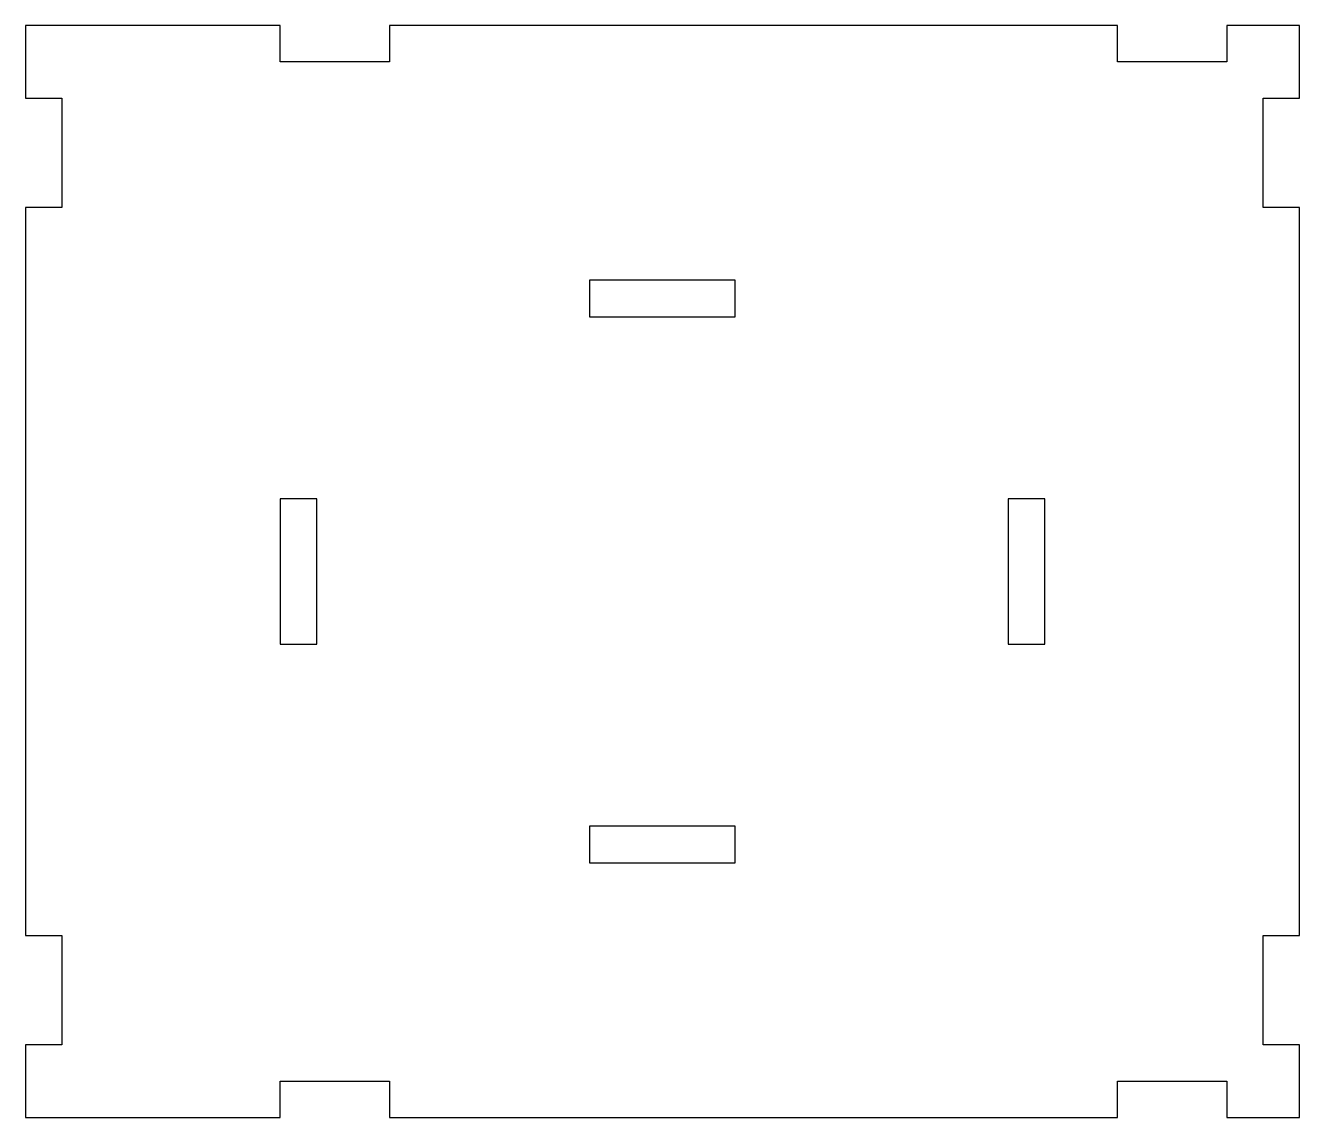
# Model space of a CAD drawing. Header units: millimetres. Extents: x 3221 to 3385, y 1390 to 1531.
import ezdxf

# ---------------------------------------------------------------- set-up
doc = ezdxf.new("R2010")
doc.units = ezdxf.units.MM

msp = doc.modelspace()

# ---------------------------------------------------------------- linework, layer by layer
for points in [[(3385.4, 1507.46), (3380.71, 1507.46), (3380.71, 1521.53), (3385.4, 1521.53), (3385.4, 1530.9), (3385.4, 1530.9), (3376.04, 1530.9), (3376.03, 1530.9), (3376.03, 1530.89), (3376.03, 1526.23), (3376.03, 1526.21), (3361.96, 1526.21), (3361.96, 1530.9), (3361.95, 1530.9), (3268.22, 1530.9), (3268.21, 1530.9), (3268.21, 1530.9), (3268.21, 1526.23), (3268.21, 1526.21), (3254.15, 1526.21), (3254.15, 1530.9), (3254.15, 1530.9), (3254.15, 1530.9), (3221.35, 1530.9), (3221.34, 1530.9), (3221.34, 1521.54), (3221.34, 1521.53), (3226.02, 1521.53), (3226.03, 1521.53), (3226.03, 1507.46), (3221.34, 1507.46), (3221.34, 1507.46), (3221.34, 1413.72), (3221.36, 1413.71), (3226.03, 1413.71), (3226.03, 1399.65), (3221.36, 1399.65), (3221.34, 1399.65), (3221.34, 1399.65), (3221.34, 1390.28), (3254.15, 1390.28), (3254.15, 1394.96), (3254.15, 1394.96), (3268.21, 1394.96), (3268.21, 1390.28), (3361.96, 1390.28), (3361.96, 1394.96), (3361.96, 1394.96), (3376.03, 1394.96), (3376.03, 1390.28), (3376.03, 1390.28), (3385.4, 1390.28), (3385.4, 1399.65), (3380.71, 1399.65), (3380.71, 1413.71), (3385.4, 1413.71)], [(3312.74, 1498.09), (3293.99, 1498.09), (3293.99, 1493.4), (3312.74, 1493.4)], [(3258.84, 1469.96), (3254.15, 1469.96), (3254.15, 1451.21), (3258.84, 1451.21)], [(3352.59, 1469.96), (3347.9, 1469.96), (3347.9, 1451.21), (3352.59, 1451.21)], [(3312.74, 1427.78), (3293.99, 1427.78), (3293.99, 1423.09), (3312.74, 1423.09)]]:
    msp.add_lwpolyline(points, close=True)

doc.saveas('drawing.dxf')
